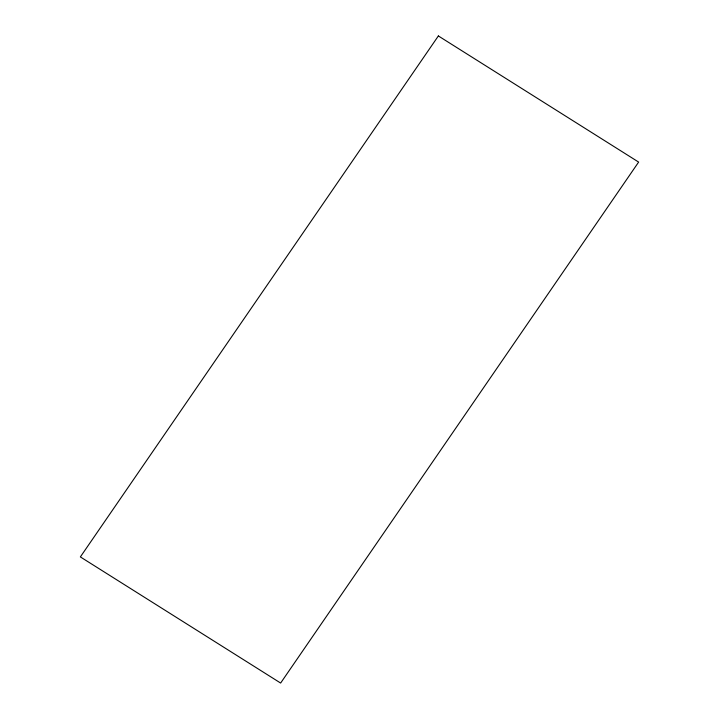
<?xml version="1.0" encoding="UTF-8"?>
<svg xmlns="http://www.w3.org/2000/svg" width="719" height="719" viewBox="0 0 719 719"><rect width="100%" height="100%" fill="white"/><g stroke="black" fill="none" stroke-linecap="round" stroke-linejoin="round"><path stroke-width="1.08" d="M438.365 35.95L80.366 556.919L280.635 683.05L638.634 162.081L438.365 35.95"/></g></svg>
